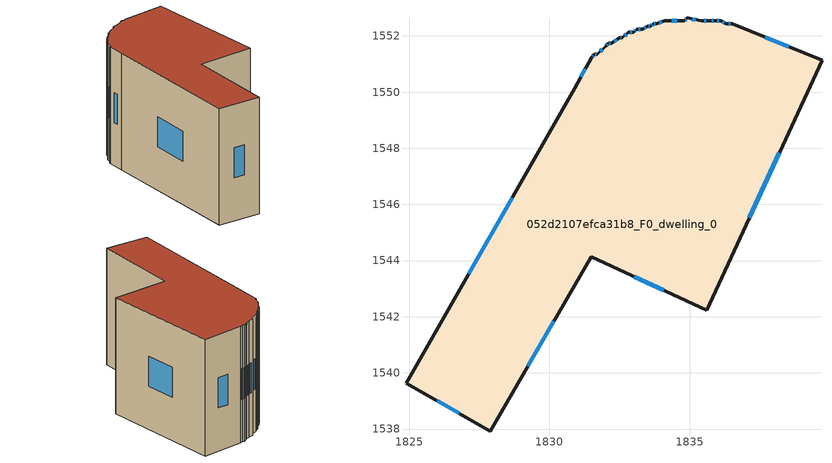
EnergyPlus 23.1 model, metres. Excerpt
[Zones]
052d2107efca31b8_F0_dwelling_0
 floor ground (EU_floor_Construction): 1839.7,1551.14 1835.6,1542.23 1831.5,1544.13 1827.89,1537.93 1824.89,1539.63 1830.9,1550.14 1831.5,1551.24 1831.6,1551.34 1831.7,1551.34 1832,1551.64 1832.1,1551.74 1832.2,1551.74 1832.5,1551.94 1832.6,1551.94 1832.8,1552.14 1833,1552.14 1833.1,1552.24 1833.3,1552.24 1833.5,1552.34 1833.6,1552.34 1833.7,1552.44 1833.8,1552.44 1834.1,1552.54 1834.8,1552.54 1834.9,1552.64 1835.4,1552.54 1835.7,1552.54 1835.9,1552.54 1836.1,1552.54 1836.3,1552.44 1836.5,1552.44 z0
 wall outside (EU_wall_Construction): 1830.9,1550.14 1824.89,1539.63 1827.89,1537.93 1831.5,1544.13 1835.6,1542.23 1839.7,1551.14 1836.5,1552.44 1836.3,1552.44 1836.1,1552.54 1835.9,1552.54 1835.7,1552.54 1835.4,1552.54 1834.9,1552.64 1834.8,1552.54 1834.1,1552.54 1833.8,1552.44 1833.7,1552.44 1833.6,1552.34 1833.5,1552.34 1833.3,1552.24 1833.1,1552.24 1833,1552.14 1832.8,1552.14 1832.6,1551.94 1832.5,1551.94 1832.2,1551.74 1832.1,1551.74 1832,1551.64 1831.7,1551.34 1831.6,1551.34 1831.5,1551.24 1830.9,1550.14 z0:9
 window (EU_Window_Construction): 1828.67,1546.25 1827.12,1543.53 / 1831.28,1550.83 1831.12,1550.55 / 1831.56,1551.3 1831.54,1551.28 / 1831.66,1551.34 1831.64,1551.34 / 1831.89,1551.53 1831.81,1551.45 / 1832.06,1551.7 1832.04,1551.68 / 1832.16,1551.74 1832.14,1551.74 / 1832.39,1551.87 1832.31,1551.81 / 1832.56,1551.94 1832.54,1551.94 / 1832.73,1552.07 1832.67,1552.01 / 1832.93,1552.14 1832.87,1552.14 / 1833.06,1552.2 1833.04,1552.18 / 1833.23,1552.24 1833.17,1552.24 / 1833.43,1552.3 1833.38,1552.28 / 1833.56,1552.34 1833.54,1552.34 / 1833.66,1552.4 1833.64,1552.38 / 1833.76,1552.44 1833.74,1552.44 / 1833.99,1552.5 1833.91,1552.48 / 1834.54,1552.54 1834.36,1552.54 / 1834.86,1552.6 1834.84,1552.58 / 1835.22,1552.58 1835.09,1552.6 / 1835.59,1552.54 1835.51,1552.54 / 1835.83,1552.54 1835.78,1552.54 / 1836.03,1552.54 1835.98,1552.54 / 1836.23,1552.48 1836.18,1552.5 / 1836.43,1552.44 1836.38,1552.44 / 1838.52,1551.62 1837.69,1551.96 / 1837.12,1545.53 1838.18,1547.84 / 1833.02,1543.43 1834.08,1542.94 / 1829.23,1540.23 1830.16,1541.84 / 1826,1539 1826.78,1538.56 z3.34:5.66
 roof outside (EU_roof_Construction): 1835.6,1542.23 1839.7,1551.14 1836.5,1552.44 1836.3,1552.44 1836.1,1552.54 1835.9,1552.54 1835.7,1552.54 1835.4,1552.54 1834.9,1552.64 1834.8,1552.54 1834.1,1552.54 1833.8,1552.44 1833.7,1552.44 1833.6,1552.34 1833.5,1552.34 1833.3,1552.24 1833.1,1552.24 1833,1552.14 1832.8,1552.14 1832.6,1551.94 1832.5,1551.94 1832.2,1551.74 1832.1,1551.74 1832,1551.64 1831.7,1551.34 1831.6,1551.34 1831.5,1551.24 1830.9,1550.14 1824.89,1539.63 1827.89,1537.93 1831.5,1544.13 z9
[Building]
EU S2 Campaign: North Axis=0; Terrain=City; Solar Distribution=FullExterior
[Site:Location]
Lyon-Bron: Latitude=45.75; Longitude=5; Time Zone=1; Elevation=198
[SizingPeriod:WeatherFileDays]
AnnualSizingPeriod: Begin Month=1; Begin Day of Month=1; End Month=12; End Day of Month=31; Day of Week for Start Day=Monday; Use Weather File Daylight Saving Period=No; Use Weather File Rain and Snow Indicators=No
[MATERIAL]
EU_InternalMass_Material: Roughness=MediumRough; Thickness=0.1; Conductivity=1; Density=1800; Specific Heat=900; Thermal Absorptance=0.9; Solar Absorptance=0.7; Visible Absorptance=0.7
[MATERIAL:NOMASS] Roughness=MediumRough; Thermal Absorptance=0.9; Solar Absorptance=0.7; Visible Absorptance=0.7
Name | Thermal Resistance
EU_wall_NoMass | 0.745955
EU_roof_NoMass | 1.03814
EU_floor_NoMass | 0.531915
[WINDOWMATERIAL:SIMPLEGLAZINGSYSTEM]
EU_Window_SimpleGlazing: UFactor=3.88; Solar Heat Gain Coefficient=0.83; Visible Transmittance=0.83
[CONSTRUCTION]
EU_wall_Construction: EU_wall_NoMass
EU_roof_Construction: EU_roof_NoMass
EU_floor_Construction: EU_floor_NoMass
EU_InternalMass_Construction: EU_InternalMass_Material
EU_Window_Construction: EU_Window_SimpleGlazing
[ZONE]
052d2107efca31b8_F0_dwelling_0: Type=1; Multiplier=1; Ceiling Height=autocalculate; Volume=848.894; Floor Area=autocalculate; Part of Total Floor Area=Yes
[INTERNALMASS]
052d2107efca31b8_F0_dwelling_0_EU_InternalMass: Construction=EU_InternalMass_Construction; Zone or ZoneList=052d2107efca31b8_F0_dwelling_0; Surface Area=94.3214
[OTHEREQUIPMENT]
EU_Step8_InternalGain_052d2107efca31b8_F0_dwelling_0_f000: Fuel Type=Electricity; Zone or ZoneList or Space or SpaceList=052d2107efca31b8_F0_dwelling_0; Schedule=EU_Step8_GainSchedule_052d2107efca31b8_F0_dwelling_0_f000; Design Level Calculation Method=Watts/Area; Power per Zone Floor Area=1; Fraction Latent=0; Fraction Radiant=0; Fraction Lost=0; Carbon Dioxide Generation Rate=0; EndUse Subcategory=EU_Step8_InternalGains
[ZONEVENTILATION:DESIGNFLOWRATE]
EU_ConstantAir_052d2107efca31b8_F0_dwelling_0: Zone or ZoneList or Space or SpaceList=052d2107efca31b8_F0_dwelling_0; Schedule=EU_AlwaysOn; Design Flow Rate Calculation Method=AirChanges/Hour; Air Changes per Hour=0.64; Ventilation Type=Natural; Fan Pressure Rise=0; Fan Total Efficiency=1; Constant Term Coefficient=1; Temperature Term Coefficient=0; Velocity Term Coefficient=0; Velocity Squared Term Coefficient=0; Minimum Indoor Temperature=-100; Maximum Indoor Temperature=100; Delta Temperature=-100; Minimum Outdoor Temperature=-100; Maximum Outdoor Temperature=100; Maximum Wind Speed=40
[HVACTEMPLATE:THERMOSTAT]
EU_HeatOnly_052d2107efca31b8_F0_dwelling_0: Constant Heating Setpoint=20; Constant Cooling Setpoint=50
[HVACTEMPLATE:ZONE:IDEALLOADSAIRSYSTEM]
052d2107efca31b8_F0_dwelling_0: Template Thermostat=EU_HeatOnly_052d2107efca31b8_F0_dwelling_0; System Availability Schedule=EU_AlwaysOn; Maximum Heating Supply Air Temperature=50; Minimum Cooling Supply Air Temperature=13; Maximum Heating Supply Air Humidity Ratio=0.0156; Minimum Cooling Supply Air Humidity Ratio=0.0077; Heating Limit=NoLimit; Cooling Limit=NoLimit; Heating Availability Schedule=EU_AlwaysOn; Cooling Availability Schedule=EU_CoolingOff; Dehumidification Control Type=ConstantSensibleHeatRatio; Cooling Sensible Heat Ratio=0.7; Dehumidification Setpoint=60; Humidification Control Type=None; Humidification Setpoint=30; Outdoor Air Method=None; Outdoor Air Flow Rate per Person=0.00944; Outdoor Air Flow Rate per Zone Floor Area=0; Outdoor Air Flow Rate per Zone=0; Demand Controlled Ventilation Type=None; Outdoor Air Economizer Type=NoEconomizer; Heat Recovery Type=None; Sensible Heat Recovery Effectiveness=0.7; Latent Heat Recovery Effectiveness=0.65
[SIZING:ZONE]
052d2107efca31b8_F0_dwelling_0: Zone Cooling Design Supply Air Temperature Input Method=SupplyAirTemperature; Zone Cooling Design Supply Air Temperature=13; Zone Heating Design Supply Air Temperature Input Method=SupplyAirTemperature; Zone Heating Design Supply Air Temperature=50; Zone Cooling Design Supply Air Humidity Ratio=0.008; Zone Heating Design Supply Air Humidity Ratio=0.008; Cooling Design Air Flow Method=DesignDay; Cooling Design Air Flow Rate=0; Cooling Minimum Air Flow per Zone Floor Area=0.000762; Cooling Minimum Air Flow=0; Cooling Minimum Air Flow Fraction=0.2; Heating Design Air Flow Method=DesignDay; Heating Design Air Flow Rate=0; Heating Maximum Air Flow per Zone Floor Area=0.002032; Heating Maximum Air Flow=0.141576; Heating Maximum Air Flow Fraction=0.3; Account for Dedicated Outdoor Air System=No; Dedicated Outdoor Air System Control Strategy=NeutralSupplyAir; Dedicated Outdoor Air Low Setpoint Temperature for Design=autosize; Dedicated Outdoor Air High Setpoint Temperature for Design=autosize; Zone Load Sizing Method=Sensible Load Only No Latent Load; Zone Latent Cooling Design Supply Air Humidity Ratio Input Method=HumidityRatioDifference; Zone Cooling Design Supply Air Humidity Ratio Difference=0.005; Zone Latent Heating Design Supply Air Humidity Ratio Input Method=HumidityRatioDifference; Zone Humidification Design Supply Air Humidity Ratio Difference=0.005
[SCHEDULE:CONSTANT]
Name | Hourly Value
EU_AlwaysOn | 1
EU_CoolingOff | 0
[SCHEDULE:FILE]
EU_Step8_GainSchedule_052d2107efca31b8_F0_dwelling_0_f000: File=../../schedules/052d2107efca31b8/052d2107efca31b8_F0_dwelling_0_f000_gain.csv; Column Number=1; Rows to Skip at Top=0; Number of Hours of Data=8760; Column Separator=Comma; Interpolate to Timestep=No; Minutes per Item=60; Adjust Schedule for Daylight Savings=Yes
